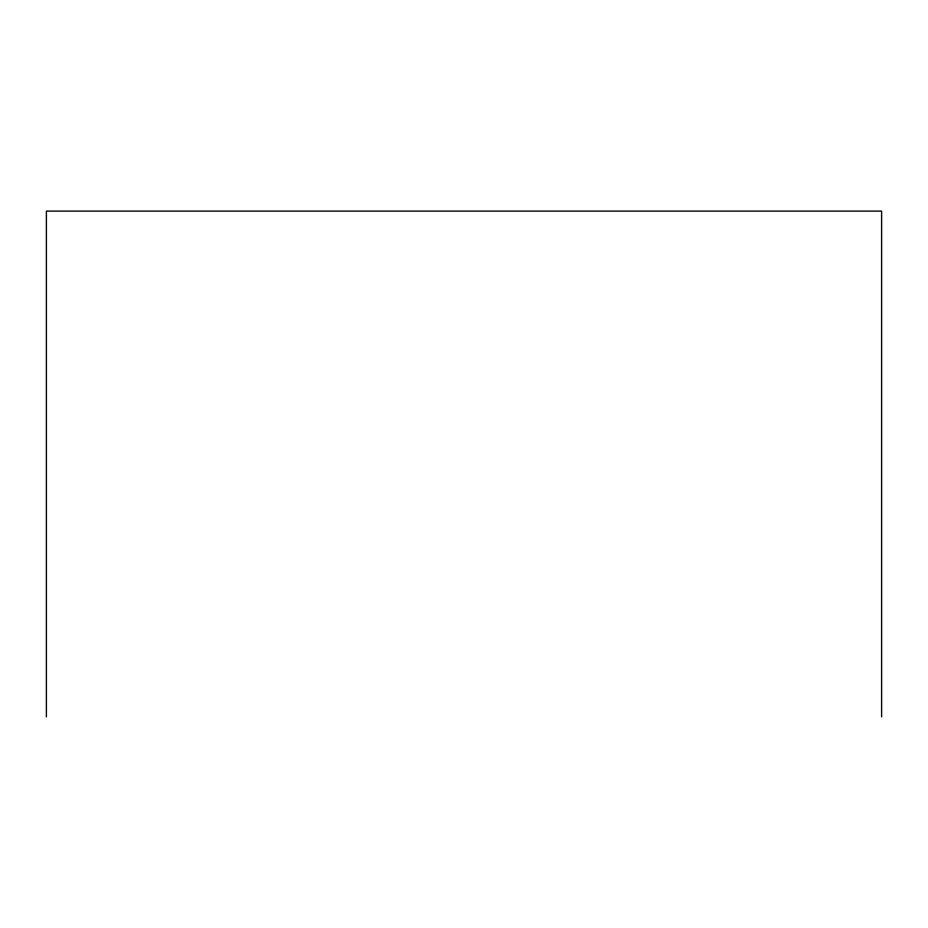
<?xml version="1.0" encoding="UTF-8"?>
<svg xmlns="http://www.w3.org/2000/svg" width="928" height="928" viewBox="0 0 928 928"><rect width="100%" height="100%" fill="white"/><g stroke="black" fill="none" stroke-linecap="round" stroke-linejoin="round"><path stroke-width="1.39" d="M881.6 716.892L881.6 211.108L46.4 211.108L46.4 716.892"/></g></svg>
